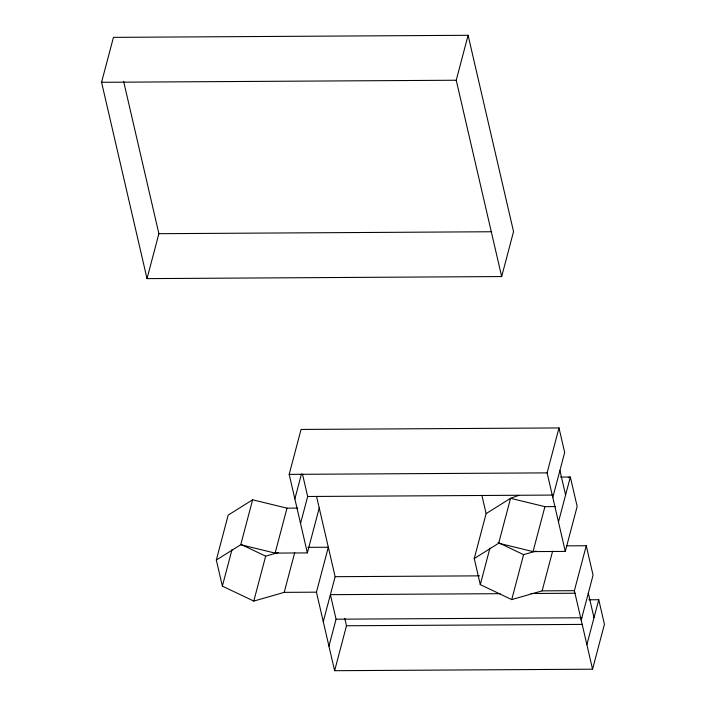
<?xml version="1.0" encoding="UTF-8"?>
<svg xmlns="http://www.w3.org/2000/svg" width="706" height="706" viewBox="0 0 706 706"><rect width="100%" height="100%" fill="white"/><g stroke="black" fill="none" stroke-linecap="round" stroke-linejoin="round"><path stroke-width="1.06" d="M101.567 82.293L113.445 37.365L468.096 35.3L513.544 231.621L501.666 276.558L147.016 278.614L101.567 82.293L456.226 80.237L468.096 35.3M147.016 278.614L158.885 233.686L123.621 81.349M307.904 547.353L328.316 547.238L316.447 592.175L284.209 592.36L253.789 601.088L222.364 586.121L216.318 560.026L228.188 515.098L252.616 499.804L286.989 508.161L297.738 508.099M222.364 586.121L232.027 549.55M216.318 560.026L240.746 544.732L252.616 499.804M253.789 601.088L265.668 556.16L278.252 552.542M240.746 544.732L275.119 553.098L307.357 552.904L289.186 474.379L301.056 429.442L558.984 427.942L564.668 452.484L552.798 497.421M275.119 553.098L286.989 508.161M294.861 498.921L301.436 474.035M300.544 523.455L307.666 496.495L302.477 474.088M284.209 592.36L294.702 552.648M307.357 552.904L319.236 507.976M323.269 621.615L335.138 576.687L316.553 496.406M328.943 646.158L336.065 619.197L330.39 594.664L500.139 593.675M588.83 599.782L598.75 599.729L604.433 624.272L592.555 669.2L334.626 670.7L346.496 625.763L344.766 618.297M566.909 545.853L586.254 545.738L574.384 590.675L542.137 590.86L511.726 599.597L480.292 584.621L474.247 558.534L486.125 513.597L481.951 495.577M480.292 584.621L489.955 548.05M474.247 558.534L498.683 543.241L510.553 498.304L518.795 495.365M511.726 599.597L523.596 554.66L536.181 551.051M498.683 543.241L533.048 551.598L565.294 551.404L547.115 472.879L558.984 427.942M533.048 551.598L544.917 506.661L555.666 506.599M558.472 521.963L570.342 477.027L560.432 477.079M542.137 590.86L552.63 551.148M565.294 551.404L577.164 506.476L570.342 477.027L568.286 477.759M581.197 620.124L593.066 575.187L586.254 545.738M586.88 644.657L598.75 599.729M486.125 513.597L510.553 498.304L544.917 506.661M158.885 233.686L491.517 231.753M289.186 474.379L547.115 472.879M307.666 496.495L552.374 495.074M335.138 576.687L479.559 575.849M531 593.49L575.09 593.234M336.065 619.197L581.876 617.768M346.496 625.763L582.379 624.395M498.057 542.499L523.596 554.66M241.108 544.467L265.668 556.16M559.92 470.461L565.594 495.003M588.319 593.164L594.002 617.697M456.226 80.237L501.666 276.558M574.384 590.675L592.555 669.2M316.447 592.175L334.626 670.7"/></g></svg>
